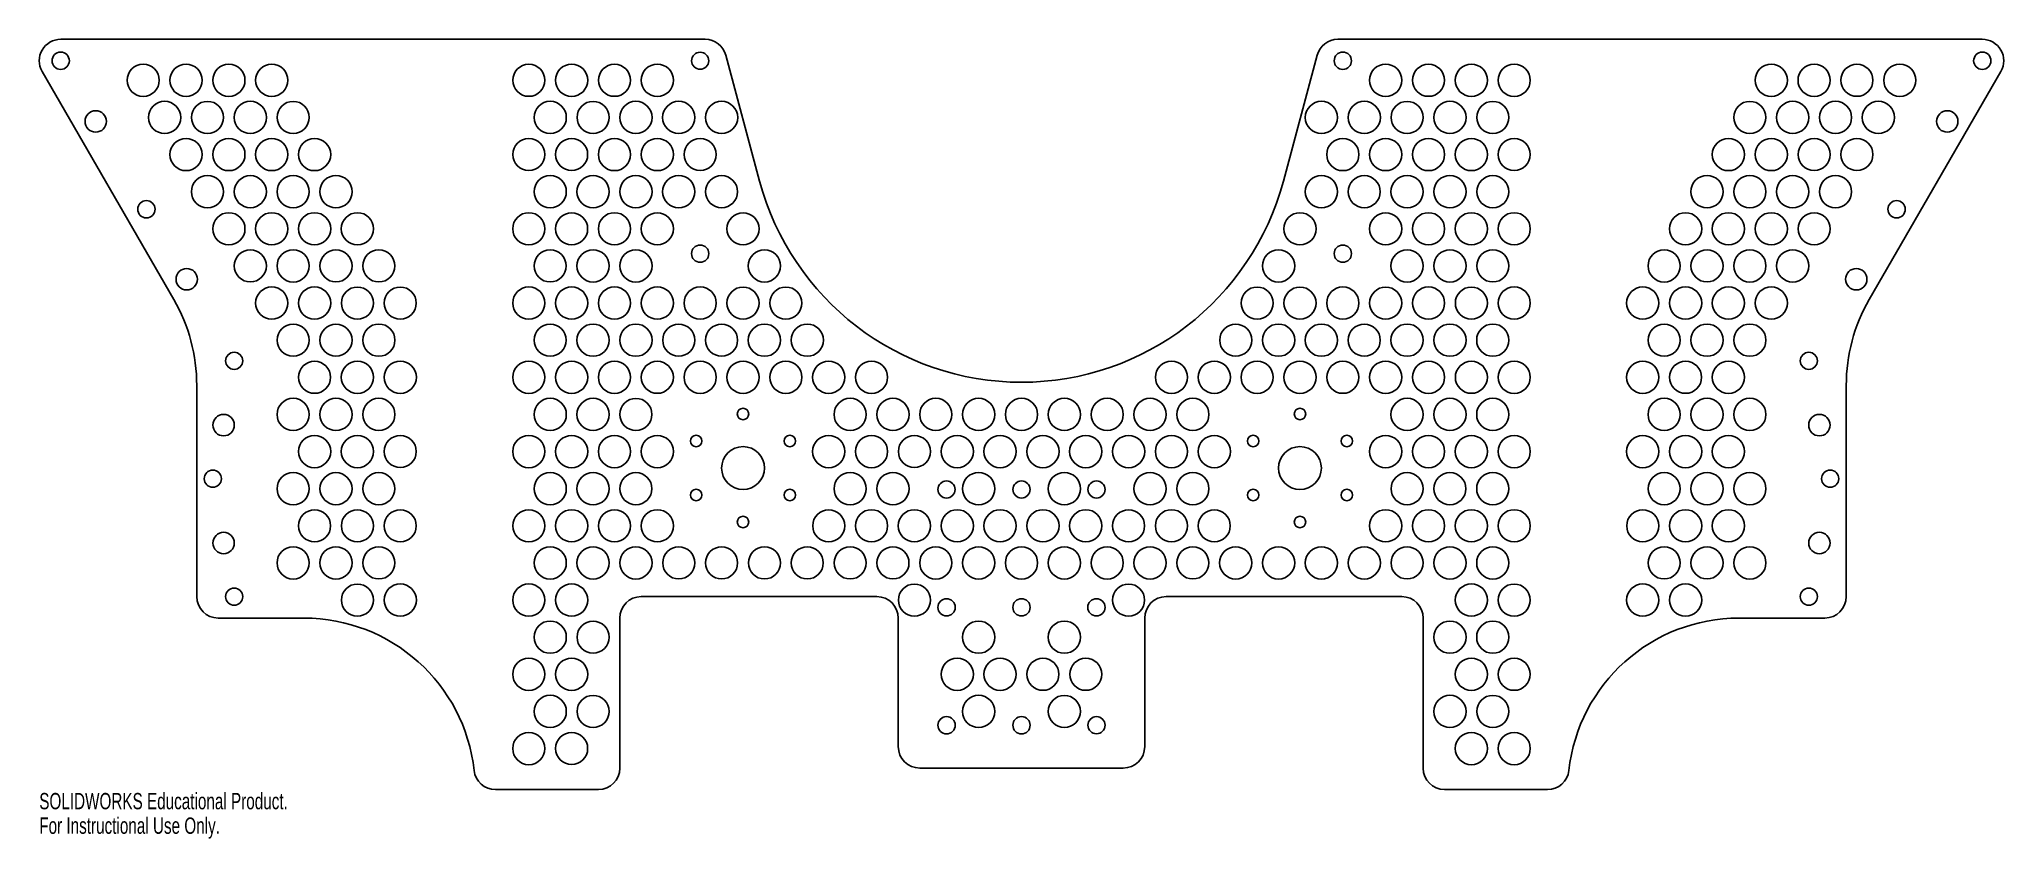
# Model space of a CAD drawing. Header units: inches. Extents: x -11.5 to 11.5, y -0.8 to 8.5.
import ezdxf

# ---------------------------------------------------------------- set-up
doc = ezdxf.new("R2010")
doc.units = ezdxf.units.IN
doc.header["$MEASUREMENT"] = 0
doc.styles.add('SLDTEXTSTYLE0', font='TXT', dxfattribs={"width": 0.7})

msp = doc.modelspace()

# ---------------------------------------------------------------- linework, layer by layer
at = {"color": 7, "linetype": 'Continuous', "lineweight": 25}
for p, q in [((-11.213, 8.5), (-3.692, 8.5)), ((3.692, 8.5), (11.213, 8.5)), ((-3.45, 8.315), (-3.057, 6.845)), ((3.057, 6.845), (3.45, 8.315)), ((-9.893, 5.464), (-11.429, 8.125)), ((11.429, 8.125), (9.893, 5.464)), ((-9.625, 2), (-9.625, 4.464)), ((9.625, 4.464), (9.625, 2)), ((-1.688, 2), (-4.438, 2)), ((4.438, 2), (1.688, 2)), ((-9.375, 1.75), (-8.375, 1.75)), ((-4.688, 1.75), (-4.688, 0)), ((-1.438, 0.25), (-1.438, 1.75)), ((1.438, 1.75), (1.438, 0.25)), ((4.688, 0), (4.688, 1.75)), ((8.375, 1.75), (9.375, 1.75)), ((1.188, 0), (-1.188, 0)), ((-4.938, -0.25), (-6.139, -0.25)), ((6.139, -0.25), (4.938, -0.25))]:
    msp.add_line(p, q, dxfattribs=at)
for centre, radius in [((-11.213, 8.25), 0.101), ((-3.75, 8.25), 0.1), ((3.75, 8.25), 0.101), ((11.213, 8.25), 0.101), ((-10.25, 8.022), 0.188), ((-9.75, 8.022), 0.188), ((-9.25, 8.022), 0.188), ((-8.75, 8.022), 0.188), ((-5.75, 8.022), 0.187), ((-5.25, 8.022), 0.188), ((-4.75, 8.022), 0.187), ((-4.25, 8.022), 0.188), ((4.25, 8.022), 0.188), ((4.75, 8.022), 0.187), ((5.25, 8.022), 0.188), ((5.75, 8.022), 0.188), ((8.75, 8.022), 0.188), ((9.25, 8.022), 0.188), ((9.75, 8.022), 0.187), ((10.25, 8.022), 0.188), ((-10.804, 7.542), 0.125), ((-10, 7.589), 0.188), ((-9.5, 7.589), 0.187), ((-9, 7.589), 0.188), ((-8.5, 7.589), 0.187), ((-5.5, 7.589), 0.188), ((-5, 7.589), 0.187), ((-4.5, 7.589), 0.188), ((-4, 7.589), 0.188), ((-3.5, 7.589), 0.188), ((3.5, 7.589), 0.188), ((4, 7.589), 0.188), ((4.5, 7.589), 0.187), ((5, 7.589), 0.188), ((5.5, 7.589), 0.187), ((8.5, 7.589), 0.187), ((9, 7.589), 0.188), ((9.5, 7.589), 0.188), ((10, 7.589), 0.188), ((10.804, 7.542), 0.125), ((-9.75, 7.156), 0.188), ((-9.25, 7.156), 0.188), ((-8.75, 7.156), 0.188), ((-8.25, 7.156), 0.188), ((-5.75, 7.156), 0.187), ((-5.25, 7.156), 0.187), ((-4.75, 7.156), 0.188), ((-4.25, 7.156), 0.188), ((-3.75, 7.156), 0.187), ((3.75, 7.156), 0.188), ((4.25, 7.156), 0.188), ((4.75, 7.156), 0.188), ((5.25, 7.156), 0.188), ((5.75, 7.156), 0.187), ((8.25, 7.156), 0.188), ((8.75, 7.156), 0.188), ((9.25, 7.156), 0.187), ((9.75, 7.156), 0.187), ((-9.5, 6.723), 0.188), ((-9, 6.723), 0.187), ((-8.5, 6.723), 0.188), ((-8, 6.723), 0.188), ((-5.5, 6.723), 0.188), ((-5, 6.723), 0.188), ((-4.5, 6.723), 0.188), ((-4, 6.723), 0.188), ((-3.5, 6.723), 0.187), ((3.5, 6.723), 0.188), ((4, 6.723), 0.187), ((4.5, 6.723), 0.188), ((5, 6.723), 0.188), ((5.5, 6.723), 0.187), ((8, 6.723), 0.188), ((8.5, 6.723), 0.188), ((9, 6.723), 0.188), ((9.5, 6.723), 0.188), ((-10.213, 6.518), 0.101), ((-9.25, 6.29), 0.188), ((-8.75, 6.29), 0.188), ((-8.25, 6.29), 0.188), ((-7.75, 6.29), 0.188), ((-5.75, 6.29), 0.188), ((-5.25, 6.29), 0.187), ((-4.75, 6.29), 0.188), ((-4.25, 6.29), 0.187), ((-3.25, 6.29), 0.187), ((3.25, 6.29), 0.188), ((4.25, 6.29), 0.187), ((4.75, 6.29), 0.188), ((5.25, 6.29), 0.188), ((5.75, 6.29), 0.188), ((7.75, 6.29), 0.188), ((8.25, 6.29), 0.188), ((8.75, 6.29), 0.188), ((9.25, 6.29), 0.187), ((10.213, 6.518), 0.101), ((-9, 5.857), 0.187), ((-8.5, 5.857), 0.188), ((-8, 5.857), 0.187), ((-7.5, 5.857), 0.187), ((-5.5, 5.857), 0.187), ((-5, 5.857), 0.188), ((-4.5, 5.857), 0.188), ((-3.75, 6), 0.101), ((-3, 5.857), 0.188), ((3, 5.857), 0.188), ((3.75, 6), 0.101), ((4.5, 5.857), 0.188), ((5, 5.857), 0.188), ((5.5, 5.857), 0.187), ((7.5, 5.857), 0.188), ((8, 5.857), 0.187), ((8.5, 5.857), 0.188), ((9, 5.857), 0.188), ((-9.742, 5.702), 0.125), ((9.742, 5.702), 0.125), ((-8.75, 5.424), 0.188), ((-8.25, 5.424), 0.188), ((-7.75, 5.424), 0.187), ((-7.25, 5.424), 0.187), ((-5.75, 5.424), 0.188), ((-5.25, 5.424), 0.188), ((-4.75, 5.424), 0.188), ((-4.25, 5.424), 0.188), ((-3.75, 5.424), 0.188), ((-3.25, 5.424), 0.187), ((-2.75, 5.424), 0.187), ((2.75, 5.424), 0.187), ((3.25, 5.424), 0.187), ((3.75, 5.424), 0.188), ((4.25, 5.424), 0.187), ((4.75, 5.424), 0.188), ((5.25, 5.424), 0.187), ((5.75, 5.424), 0.188), ((7.25, 5.424), 0.188), ((7.75, 5.424), 0.188), ((8.25, 5.424), 0.188), ((8.75, 5.424), 0.188), ((-8.5, 4.991), 0.187), ((-8, 4.991), 0.187), ((-7.5, 4.991), 0.188), ((-5.5, 4.991), 0.187), ((-5, 4.991), 0.188), ((-4.5, 4.991), 0.188), ((-4, 4.991), 0.187), ((-3.5, 4.991), 0.187), ((-3, 4.991), 0.188), ((-2.5, 4.991), 0.188), ((2.5, 4.991), 0.187), ((3, 4.991), 0.188), ((3.5, 4.991), 0.188), ((4, 4.991), 0.187), ((4.5, 4.991), 0.188), ((5, 4.991), 0.188), ((5.5, 4.991), 0.188), ((7.5, 4.991), 0.187), ((8, 4.991), 0.188), ((8.5, 4.991), 0.188), ((-9.188, 4.75), 0.1), ((9.188, 4.75), 0.1), ((-8.25, 4.558), 0.187), ((-7.75, 4.558), 0.188), ((-7.25, 4.558), 0.188), ((-5.75, 4.558), 0.188), ((-5.25, 4.558), 0.188), ((-4.75, 4.558), 0.188), ((-4.25, 4.558), 0.187), ((-3.75, 4.558), 0.188), ((-3.25, 4.558), 0.188), ((-2.75, 4.558), 0.188), ((-2.25, 4.558), 0.188), ((-1.75, 4.558), 0.188), ((1.75, 4.558), 0.188), ((2.25, 4.558), 0.188), ((2.75, 4.558), 0.188), ((3.25, 4.558), 0.188), ((3.75, 4.558), 0.187), ((4.25, 4.558), 0.188), ((4.75, 4.558), 0.188), ((5.25, 4.558), 0.187), ((5.75, 4.558), 0.188), ((7.25, 4.558), 0.188), ((7.75, 4.558), 0.187), ((8.25, 4.558), 0.188), ((-8.5, 4.125), 0.188), ((-8, 4.125), 0.188), ((-7.5, 4.125), 0.188), ((-5.5, 4.125), 0.188), ((-5, 4.125), 0.188), ((-4.5, 4.125), 0.187), ((-3.25, 4.13), 0.0669), ((-2, 4.125), 0.188), ((-1.5, 4.125), 0.188), ((-1, 4.125), 0.188), ((-0.5, 4.125), 0.188), ((0, 4.125), 0.188), ((0.5, 4.125), 0.188), ((1, 4.125), 0.188), ((1.5, 4.125), 0.188), ((2, 4.125), 0.188), ((3.25, 4.13), 0.0669), ((4.5, 4.125), 0.188), ((5, 4.125), 0.188), ((5.5, 4.125), 0.188), ((7.5, 4.125), 0.188), ((8, 4.125), 0.188), ((8.5, 4.125), 0.188), ((-9.312, 4), 0.125), ((9.312, 4), 0.125), ((-8.25, 3.692), 0.188), ((-7.75, 3.692), 0.188), ((-7.25, 3.692), 0.187), ((-5.75, 3.692), 0.188), ((-5.25, 3.692), 0.188), ((-4.75, 3.692), 0.188), ((-4.25, 3.692), 0.188), ((-3.796, 3.815), 0.0669), ((-3.25, 3.5), 0.25), ((-2.704, 3.815), 0.0669), ((-2.25, 3.692), 0.188), ((-1.75, 3.692), 0.188), ((-1.25, 3.692), 0.187), ((-0.75, 3.692), 0.188), ((-0.25, 3.692), 0.188), ((0.25, 3.692), 0.188), ((0.75, 3.692), 0.188), ((1.25, 3.692), 0.188), ((1.75, 3.692), 0.188), ((2.25, 3.692), 0.188), ((2.704, 3.815), 0.0669), ((3.25, 3.5), 0.25), ((3.796, 3.815), 0.0669), ((4.25, 3.692), 0.188), ((4.75, 3.692), 0.188), ((5.25, 3.692), 0.188), ((5.75, 3.692), 0.188), ((7.25, 3.692), 0.188), ((7.75, 3.692), 0.188), ((8.25, 3.692), 0.188), ((-9.438, 3.375), 0.1), ((-8.5, 3.259), 0.188), ((-8, 3.259), 0.187), ((-7.5, 3.259), 0.187), ((-5.5, 3.259), 0.188), ((-5, 3.259), 0.188), ((-4.5, 3.259), 0.187), ((-2, 3.259), 0.188), ((-1.5, 3.259), 0.188), ((-0.5, 3.259), 0.188), ((0.5, 3.259), 0.188), ((1.5, 3.259), 0.188), ((2, 3.259), 0.188), ((4.5, 3.259), 0.187), ((5, 3.259), 0.187), ((5.5, 3.259), 0.188), ((7.5, 3.259), 0.187), ((8, 3.259), 0.188), ((8.5, 3.259), 0.188), ((9.438, 3.375), 0.1), ((-3.796, 3.185), 0.0669), ((-2.704, 3.185), 0.0669), ((-0.875, 3.25), 0.1), ((0, 3.25), 0.1), ((0.875, 3.25), 0.1), ((2.704, 3.185), 0.0669), ((3.796, 3.185), 0.0669), ((-8.25, 2.826), 0.187), ((-7.75, 2.826), 0.187), ((-7.25, 2.826), 0.187), ((-5.75, 2.826), 0.187), ((-5.25, 2.826), 0.188), ((-4.75, 2.826), 0.187), ((-4.25, 2.826), 0.188), ((-2.25, 2.826), 0.187), ((-1.75, 2.826), 0.188), ((-1.25, 2.826), 0.188), ((-0.75, 2.826), 0.188), ((-0.25, 2.826), 0.188), ((0.25, 2.826), 0.188), ((0.75, 2.826), 0.188), ((1.25, 2.826), 0.187), ((1.75, 2.826), 0.188), ((2.25, 2.826), 0.187), ((4.25, 2.826), 0.188), ((4.75, 2.826), 0.188), ((5.25, 2.826), 0.188), ((5.75, 2.826), 0.188), ((7.25, 2.826), 0.187), ((7.75, 2.826), 0.188), ((8.25, 2.826), 0.188), ((-3.25, 2.87), 0.0669), ((3.25, 2.87), 0.0669), ((-9.312, 2.625), 0.125), ((-8.5, 2.393), 0.188), ((-8, 2.393), 0.188), ((-7.5, 2.393), 0.187), ((-5.5, 2.393), 0.188), ((-5, 2.393), 0.188), ((-4.5, 2.393), 0.188), ((-4, 2.393), 0.187), ((-3.5, 2.393), 0.187), ((-3, 2.393), 0.187), ((-2.5, 2.393), 0.187), ((-2, 2.393), 0.187), ((-1.5, 2.393), 0.187), ((-1, 2.393), 0.188), ((-0.5, 2.393), 0.188), ((0, 2.393), 0.188), ((0.5, 2.393), 0.188), ((1, 2.393), 0.188), ((1.5, 2.393), 0.188), ((2, 2.393), 0.187), ((2.5, 2.393), 0.188), ((3, 2.393), 0.188), ((3.5, 2.393), 0.188), ((4, 2.393), 0.188), ((4.5, 2.393), 0.187), ((5, 2.393), 0.188), ((5.5, 2.393), 0.188), ((7.5, 2.393), 0.187), ((8, 2.393), 0.187), ((8.5, 2.393), 0.188), ((9.312, 2.625), 0.125), ((-9.188, 2), 0.1), ((-7.75, 1.96), 0.187), ((-7.25, 1.96), 0.188), ((-5.75, 1.96), 0.188), ((-5.25, 1.96), 0.188), ((-1.25, 1.96), 0.187), ((1.25, 1.96), 0.187), ((5.25, 1.96), 0.188), ((5.75, 1.96), 0.187), ((7.25, 1.96), 0.188), ((7.75, 1.96), 0.188), ((9.188, 2), 0.1), ((-0.875, 1.875), 0.101), ((0, 1.875), 0.101), ((0.875, 1.875), 0.101), ((-5.5, 1.527), 0.188), ((-5, 1.527), 0.187), ((-0.5, 1.527), 0.188), ((0.5, 1.527), 0.188), ((5, 1.527), 0.188), ((5.5, 1.527), 0.188), ((-5.75, 1.094), 0.188), ((-5.25, 1.094), 0.188), ((-0.75, 1.094), 0.188), ((-0.25, 1.094), 0.188), ((0.25, 1.094), 0.187), ((0.75, 1.094), 0.187), ((5.25, 1.094), 0.188), ((5.75, 1.094), 0.187), ((-5.5, 0.661), 0.188), ((-5, 0.661), 0.187), ((-0.5, 0.661), 0.188), ((0.5, 0.661), 0.187), ((5, 0.661), 0.188), ((5.5, 0.661), 0.187), ((-0.875, 0.5), 0.101), ((0, 0.5), 0.101), ((0.875, 0.5), 0.1), ((-5.75, 0.228), 0.188), ((-5.25, 0.228), 0.187), ((5.25, 0.228), 0.188), ((5.75, 0.228), 0.188)]:
    msp.add_circle(centre, radius, dxfattribs=at)
for centre, radius, start, end in [((-11.213, 8.25), 0.25, 90, 210), ((-3.692, 8.25), 0.25, 15, 90), ((3.692, 8.25), 0.25, 90, 165), ((11.213, 8.25), 0.25, 330, 90), ((0, 7.664), 3.164, 195, 345), ((-11.625, 4.464), 2, 0, 30), ((11.625, 4.464), 2, 150, 180), ((-9.375, 2), 0.25, 180, 270), ((-4.438, 1.75), 0.25, 90, 180), ((-1.688, 1.75), 0.25, 0, 90), ((1.688, 1.75), 0.25, 90, 180), ((4.438, 1.75), 0.25, 0, 90), ((9.375, 2), 0.25, 270, 0), ((-8.375, -0.25), 2, 6.3794, 90), ((8.375, -0.25), 2, 90, 173.6206), ((-1.188, 0.25), 0.25, 180, 270), ((1.188, 0.25), 0.25, 270, 0), ((-4.938, 0), 0.25, 270, 0), ((4.938, 0), 0.25, 180, 270), ((-6.139, 0), 0.25, 186.3794, 270), ((6.139, 0), 0.25, 270, 353.6206)]:
    msp.add_arc(centre, radius, start, end, dxfattribs=at)

# ---------------------------------------------------------------- texts
at = {"color": 7, "linetype": 'Continuous', "char_height": 0.1903, "attachment_point": 1, "style": 'SLDTEXTSTYLE0'}
for s, insert in [('SOLIDWORKS Educational Product.', (-11.463, -0.29)), ('For Instructional Use Only.', (-11.463, -0.576))]:
    msp.add_mtext(s, dxfattribs=dict(at, insert=insert))

doc.saveas('drawing.dxf')
